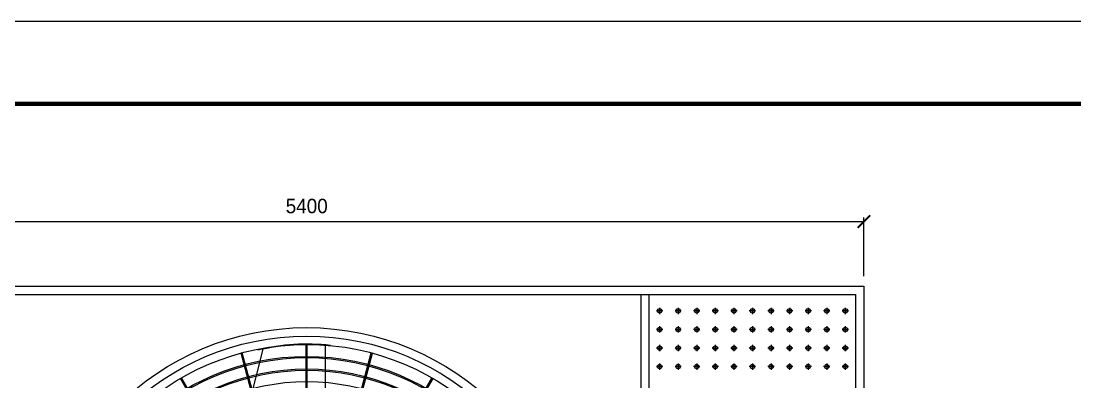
# Model space of a CAD drawing. Header units: millimetres. Extents: x 0 to 16815, y 0 to 11890.
# Drawn here: x 3301 to 8407, y 10144 to 11890 of the extents above; entities that cross this region are included whole.
import ezdxf

# ---------------------------------------------------------------- set-up
doc = ezdxf.new("R2010")
doc.units = ezdxf.units.MM
doc.linetypes.add('CENTER', pattern=[2, 1.25, -0.25, 0.25, -0.25])
doc.layers.get('DEFPOINTS').update_dxf_attribs({"color": 143})
for name, color, linetype in [('CENTER', 1, 'CENTER'), ('LINE', 7, 'Continuous'), ('냉각탑_dim', 1, 'Continuous'), ('냉각탑_form', 1, 'Continuous')]:
    doc.layers.add(name, color=color, linetype=linetype)
doc.styles.add('HY울릉도L', font='')
doc.styles.get('HY울릉도L').set_extended_font_data('HY울릉도L')
doc.dimstyles.new('성지DIM', dxfattribs={"dimtxt": 3.5, "dimasz": 3, "dimexe": 1, "dimexo": 2.5, "dimgap": 2, "dimtad": 1, "dimdec": 0, "dimzin": 3, "dimdsep": 46, "dimtxsty": 'HY울릉도L', "dimblk": 'ARCHTICK', "dimcen": -2, "dimclrd": 256, "dimclre": 256, "dimclrt": 7, "dimadec": 0, "dimazin": 0, "dimtfac": 1, "dimtdec": 0, "dimtofl": 0, "dimtmove": 0, "dimatfit": 3, "dimfxl": 0, "dimtolj": 1, "dimtzin": 0, "dimlwe": -1, "dimarcsym": 0})

# ---------------------------------------------------------------- blocks, each defined once
blk = doc.blocks.new('냉각탑form')
at = {"layer": 'DEFPOINTS'}
blk.add_lwpolyline([(0, 297.07), (420.1, 297.07), (420.1, 0), (0, 0)], close=True, dxfattribs=at)
at = {"layer": '냉각탑_form', "const_width": 0.5}
blk.add_lwpolyline([(10, 287.07), (10, 10), (410.1, 10), (410.1, 287.07)], close=True, dxfattribs=at)
blk = doc.blocks.new('_ArchTick')
at = {"color": 0, "linetype": 'ByBlock', "const_width": 0.15}
blk.add_lwpolyline([(-0.5, -0.5), (0.5, 0.5)], dxfattribs=at)
blk = doc.blocks.new('*D25')
at = {"layer": 'DEFPOINTS', "color": 0, "transparency": 16777216}
for p in [(7384.8, 10919.7), (1984.8, 10606.3), (7384.8, 10606.3)]:
    blk.add_point(p, dxfattribs=at)
at = {"layer": '냉각탑_dim', "transparency": 16777216}
for p, q in [((1984.8, 10656.3), (1984.8, 10939.7)), ((7384.8, 10656.3), (7384.8, 10939.7))]:
    blk.add_line(p, q, dxfattribs=at)
at = {"layer": '냉각탑_dim', "lineweight": -2, "transparency": 16777216}
blk.add_line((1984.8, 10919.7), (7384.8, 10919.7), dxfattribs=at)
at = {"layer": '냉각탑_dim', "lineweight": -2, "transparency": 16777216, "xscale": 60, "yscale": 60, "zscale": 60, "rotation": 180}
blk.add_blockref('_ArchTick', (1984.8, 10919.7), dxfattribs=at)
at = {"layer": '냉각탑_dim', "lineweight": -2, "transparency": 16777216, "xscale": 60, "yscale": 60, "zscale": 60}
blk.add_blockref('_ArchTick', (7384.8, 10919.7), dxfattribs=at)
at = {"layer": '냉각탑_dim', "color": 7, "transparency": 16777216, "insert": (4684.8, 10994.7), "char_height": 70, "attachment_point": 5, "style": 'HY울릉도L'}
blk.add_mtext('\\A1;5400', dxfattribs=at)

msp = doc.modelspace()

# ---------------------------------------------------------------- linework, layer by layer
at = {"color": 3}
for p, q in [((6304.8, 7646.3), (6304.8, 10566.3)), ((6344.8, 7646.3), (6344.8, 10566.3)), ((4681.7, 9170.2), (4681.7, 10325)), ((4687.8, 9170.2), (4687.8, 10325)), ((4665.3, 9167.2), (4366.4, 10282.7)), ((4671.2, 9168.8), (4372.3, 10284.3)), ((4698.4, 9168.8), (4997.3, 10284.3)), ((4704.3, 9167.2), (5003.2, 10282.7)), ((4655.5, 9163.2), (4078.1, 10163.3)), ((4714.1, 9163.2), (5291.5, 10163.3)), ((4650.2, 9160.1), (4072.8, 10160.2)), ((4719.4, 9160.1), (5296.8, 10160.2))]:
    msp.add_line(p, q, dxfattribs=at)
for points in [[(1984.8, 7606.3), (1984.8, 10606.3), (7384.8, 10606.3), (7384.8, 7606.3)], [(2024.8, 7646.3), (2024.8, 10566.3), (7344.8, 10566.3), (7344.8, 7646.3)]]:
    msp.add_lwpolyline(points, close=True, dxfattribs=at)
for centre in [(6394.8, 10487.5), (6484.8, 10487.5), (6574.8, 10487.5), (6664.8, 10487.5), (6754.8, 10487.5), (6844.8, 10487.5), (6934.8, 10487.5), (7024.8, 10487.5), (7114.8, 10487.5), (7204.8, 10487.5), (7294.8, 10487.5), (6394.8, 10397.5), (6484.8, 10397.5), (6574.8, 10397.5), (6664.8, 10397.5), (6754.8, 10397.5), (6844.8, 10397.5), (6934.8, 10397.5), (7024.8, 10397.5), (7114.8, 10397.5), (7204.8, 10397.5), (7294.8, 10397.5), (6394.8, 10307.5), (6484.8, 10307.5), (6574.8, 10307.5), (6664.8, 10307.5), (6754.8, 10307.5), (6844.8, 10307.5), (6934.8, 10307.5), (7024.8, 10307.5), (7114.8, 10307.5), (7204.8, 10307.5), (7294.8, 10307.5), (6394.8, 10217.5), (6484.8, 10217.5), (6574.8, 10217.5), (6664.8, 10217.5), (6754.8, 10217.5), (6844.8, 10217.5), (6934.8, 10217.5), (7024.8, 10217.5), (7114.8, 10217.5), (7204.8, 10217.5), (7294.8, 10217.5)]:
    msp.add_circle(centre, 10.6)
for radius in [1300, 1300, 1258.8, 1218.8]:
    msp.add_circle((4684.8, 9106.3), radius, dxfattribs=at)
at = {"color": 3, "ltscale": 5}
for radius in [1160.9, 1154.8, 1099.9, 1093.8, 1039]:
    msp.add_circle((4684.8, 9106.3), radius, dxfattribs=at)
at = {"layer": 'CENTER', "linetype": 'CENTER', "ltscale": 50}
for p, q in [((6410.1, 10487.5), (6379.5, 10487.5)), ((6383, 10487.5), (6406.6, 10487.5)), ((6406.6, 10487.5), (6383, 10487.5)), ((6383, 10487.5), (6406.6, 10487.5)), ((6394.8, 10502.8), (6394.8, 10472.2)), ((6394.8, 10499.3), (6394.8, 10475.8)), ((6500.1, 10487.5), (6469.5, 10487.5)), ((6473, 10487.5), (6496.6, 10487.5)), ((6496.6, 10487.5), (6473, 10487.5)), ((6473, 10487.5), (6496.6, 10487.5)), ((6484.8, 10502.8), (6484.8, 10472.2)), ((6484.8, 10499.3), (6484.8, 10475.8)), ((6590.1, 10487.5), (6559.5, 10487.5)), ((6563, 10487.5), (6586.6, 10487.5)), ((6586.6, 10487.5), (6563, 10487.5)), ((6563, 10487.5), (6586.6, 10487.5)), ((6574.8, 10502.8), (6574.8, 10472.2)), ((6574.8, 10499.3), (6574.8, 10475.8)), ((6680.1, 10487.5), (6649.5, 10487.5)), ((6653, 10487.5), (6676.6, 10487.5)), ((6676.6, 10487.5), (6653, 10487.5)), ((6653, 10487.5), (6676.6, 10487.5)), ((6664.8, 10502.8), (6664.8, 10472.2)), ((6664.8, 10499.3), (6664.8, 10475.8)), ((6770.1, 10487.5), (6739.5, 10487.5)), ((6743, 10487.5), (6766.6, 10487.5)), ((6766.6, 10487.5), (6743, 10487.5)), ((6743, 10487.5), (6766.6, 10487.5)), ((6754.8, 10502.8), (6754.8, 10472.2)), ((6754.8, 10499.3), (6754.8, 10475.8)), ((6860.1, 10487.5), (6829.5, 10487.5)), ((6833, 10487.5), (6856.6, 10487.5)), ((6856.6, 10487.5), (6833, 10487.5)), ((6833, 10487.5), (6856.6, 10487.5)), ((6844.8, 10502.8), (6844.8, 10472.2)), ((6844.8, 10499.3), (6844.8, 10475.8)), ((6950.1, 10487.5), (6919.5, 10487.5)), ((6923, 10487.5), (6946.6, 10487.5)), ((6946.6, 10487.5), (6923, 10487.5)), ((6923, 10487.5), (6946.6, 10487.5)), ((6934.8, 10502.8), (6934.8, 10472.2)), ((6934.8, 10499.3), (6934.8, 10475.8)), ((7040.1, 10487.5), (7009.5, 10487.5)), ((7013, 10487.5), (7036.6, 10487.5)), ((7036.6, 10487.5), (7013, 10487.5)), ((7013, 10487.5), (7036.6, 10487.5)), ((7024.8, 10502.8), (7024.8, 10472.2)), ((7024.8, 10499.3), (7024.8, 10475.8)), ((7130.1, 10487.5), (7099.5, 10487.5)), ((7103, 10487.5), (7126.6, 10487.5)), ((7126.6, 10487.5), (7103, 10487.5)), ((7103, 10487.5), (7126.6, 10487.5)), ((7114.8, 10502.8), (7114.8, 10472.2)), ((7114.8, 10499.3), (7114.8, 10475.8)), ((7220.1, 10487.5), (7189.5, 10487.5)), ((7193, 10487.5), (7216.6, 10487.5)), ((7216.6, 10487.5), (7193, 10487.5)), ((7193, 10487.5), (7216.6, 10487.5)), ((7204.8, 10502.8), (7204.8, 10472.2)), ((7204.8, 10499.3), (7204.8, 10475.8)), ((7310.1, 10487.5), (7279.5, 10487.5)), ((7283, 10487.5), (7306.6, 10487.5)), ((7306.6, 10487.5), (7283, 10487.5)), ((7283, 10487.5), (7306.6, 10487.5)), ((7294.8, 10502.8), (7294.8, 10472.2)), ((7294.8, 10499.3), (7294.8, 10475.8)), ((6410.1, 10397.5), (6379.5, 10397.5)), ((6383, 10397.5), (6406.6, 10397.5)), ((6406.6, 10397.5), (6383, 10397.5)), ((6383, 10397.5), (6406.6, 10397.5)), ((6394.8, 10412.8), (6394.8, 10382.2)), ((6394.8, 10409.3), (6394.8, 10385.8)), ((6500.1, 10397.5), (6469.5, 10397.5)), ((6473, 10397.5), (6496.6, 10397.5)), ((6496.6, 10397.5), (6473, 10397.5)), ((6473, 10397.5), (6496.6, 10397.5)), ((6484.8, 10412.8), (6484.8, 10382.2)), ((6484.8, 10409.3), (6484.8, 10385.8)), ((6590.1, 10397.5), (6559.5, 10397.5)), ((6563, 10397.5), (6586.6, 10397.5)), ((6586.6, 10397.5), (6563, 10397.5)), ((6563, 10397.5), (6586.6, 10397.5)), ((6574.8, 10412.8), (6574.8, 10382.2)), ((6574.8, 10409.3), (6574.8, 10385.8)), ((6680.1, 10397.5), (6649.5, 10397.5)), ((6653, 10397.5), (6676.6, 10397.5)), ((6676.6, 10397.5), (6653, 10397.5)), ((6653, 10397.5), (6676.6, 10397.5)), ((6664.8, 10412.8), (6664.8, 10382.2)), ((6664.8, 10409.3), (6664.8, 10385.8)), ((6770.1, 10397.5), (6739.5, 10397.5)), ((6743, 10397.5), (6766.6, 10397.5)), ((6766.6, 10397.5), (6743, 10397.5)), ((6743, 10397.5), (6766.6, 10397.5)), ((6754.8, 10412.8), (6754.8, 10382.2)), ((6754.8, 10409.3), (6754.8, 10385.8)), ((6860.1, 10397.5), (6829.5, 10397.5)), ((6833, 10397.5), (6856.6, 10397.5)), ((6856.6, 10397.5), (6833, 10397.5)), ((6833, 10397.5), (6856.6, 10397.5)), ((6844.8, 10412.8), (6844.8, 10382.2)), ((6844.8, 10409.3), (6844.8, 10385.8)), ((6950.1, 10397.5), (6919.5, 10397.5)), ((6923, 10397.5), (6946.6, 10397.5)), ((6946.6, 10397.5), (6923, 10397.5)), ((6923, 10397.5), (6946.6, 10397.5)), ((6934.8, 10412.8), (6934.8, 10382.2)), ((6934.8, 10409.3), (6934.8, 10385.8)), ((7040.1, 10397.5), (7009.5, 10397.5)), ((7013, 10397.5), (7036.6, 10397.5)), ((7036.6, 10397.5), (7013, 10397.5)), ((7013, 10397.5), (7036.6, 10397.5)), ((7024.8, 10412.8), (7024.8, 10382.2)), ((7024.8, 10409.3), (7024.8, 10385.8)), ((7130.1, 10397.5), (7099.5, 10397.5)), ((7103, 10397.5), (7126.6, 10397.5)), ((7126.6, 10397.5), (7103, 10397.5)), ((7103, 10397.5), (7126.6, 10397.5)), ((7114.8, 10412.8), (7114.8, 10382.2)), ((7114.8, 10409.3), (7114.8, 10385.8)), ((7220.1, 10397.5), (7189.5, 10397.5)), ((7193, 10397.5), (7216.6, 10397.5)), ((7216.6, 10397.5), (7193, 10397.5)), ((7193, 10397.5), (7216.6, 10397.5)), ((7204.8, 10412.8), (7204.8, 10382.2)), ((7204.8, 10409.3), (7204.8, 10385.8)), ((7310.1, 10397.5), (7279.5, 10397.5)), ((7283, 10397.5), (7306.6, 10397.5)), ((7306.6, 10397.5), (7283, 10397.5)), ((7283, 10397.5), (7306.6, 10397.5)), ((7294.8, 10412.8), (7294.8, 10382.2)), ((7294.8, 10409.3), (7294.8, 10385.8)), ((6394.8, 10322.8), (6394.8, 10292.2)), ((6394.8, 10319.3), (6394.8, 10295.8)), ((6484.8, 10322.8), (6484.8, 10292.2)), ((6484.8, 10319.3), (6484.8, 10295.8)), ((6574.8, 10322.8), (6574.8, 10292.2)), ((6574.8, 10319.3), (6574.8, 10295.8)), ((6664.8, 10322.8), (6664.8, 10292.2)), ((6664.8, 10319.3), (6664.8, 10295.8)), ((6754.8, 10322.8), (6754.8, 10292.2)), ((6754.8, 10319.3), (6754.8, 10295.8)), ((6844.8, 10322.8), (6844.8, 10292.2)), ((6844.8, 10319.3), (6844.8, 10295.8)), ((6934.8, 10322.8), (6934.8, 10292.2)), ((6934.8, 10319.3), (6934.8, 10295.8)), ((7024.8, 10322.8), (7024.8, 10292.2)), ((7024.8, 10319.3), (7024.8, 10295.8)), ((7114.8, 10322.8), (7114.8, 10292.2)), ((7114.8, 10319.3), (7114.8, 10295.8)), ((7204.8, 10322.8), (7204.8, 10292.2)), ((7204.8, 10319.3), (7204.8, 10295.8)), ((7294.8, 10322.8), (7294.8, 10292.2)), ((7294.8, 10319.3), (7294.8, 10295.8)), ((6410.1, 10307.5), (6379.5, 10307.5)), ((6383, 10307.5), (6406.6, 10307.5)), ((6406.6, 10307.5), (6383, 10307.5)), ((6383, 10307.5), (6406.6, 10307.5)), ((6500.1, 10307.5), (6469.5, 10307.5)), ((6473, 10307.5), (6496.6, 10307.5)), ((6496.6, 10307.5), (6473, 10307.5)), ((6473, 10307.5), (6496.6, 10307.5)), ((6590.1, 10307.5), (6559.5, 10307.5)), ((6563, 10307.5), (6586.6, 10307.5)), ((6586.6, 10307.5), (6563, 10307.5)), ((6563, 10307.5), (6586.6, 10307.5)), ((6680.1, 10307.5), (6649.5, 10307.5)), ((6653, 10307.5), (6676.6, 10307.5)), ((6676.6, 10307.5), (6653, 10307.5)), ((6653, 10307.5), (6676.6, 10307.5)), ((6770.1, 10307.5), (6739.5, 10307.5)), ((6743, 10307.5), (6766.6, 10307.5)), ((6766.6, 10307.5), (6743, 10307.5)), ((6743, 10307.5), (6766.6, 10307.5)), ((6860.1, 10307.5), (6829.5, 10307.5)), ((6833, 10307.5), (6856.6, 10307.5)), ((6856.6, 10307.5), (6833, 10307.5)), ((6833, 10307.5), (6856.6, 10307.5)), ((6950.1, 10307.5), (6919.5, 10307.5)), ((6923, 10307.5), (6946.6, 10307.5)), ((6946.6, 10307.5), (6923, 10307.5)), ((6923, 10307.5), (6946.6, 10307.5)), ((7040.1, 10307.5), (7009.5, 10307.5)), ((7013, 10307.5), (7036.6, 10307.5)), ((7036.6, 10307.5), (7013, 10307.5)), ((7013, 10307.5), (7036.6, 10307.5)), ((7130.1, 10307.5), (7099.5, 10307.5)), ((7103, 10307.5), (7126.6, 10307.5)), ((7126.6, 10307.5), (7103, 10307.5)), ((7103, 10307.5), (7126.6, 10307.5)), ((7220.1, 10307.5), (7189.5, 10307.5)), ((7193, 10307.5), (7216.6, 10307.5)), ((7216.6, 10307.5), (7193, 10307.5)), ((7193, 10307.5), (7216.6, 10307.5)), ((7310.1, 10307.5), (7279.5, 10307.5)), ((7283, 10307.5), (7306.6, 10307.5)), ((7306.6, 10307.5), (7283, 10307.5)), ((7283, 10307.5), (7306.6, 10307.5)), ((6410.1, 10217.5), (6379.5, 10217.5)), ((6383, 10217.5), (6406.6, 10217.5)), ((6406.6, 10217.5), (6383, 10217.5)), ((6383, 10217.5), (6406.6, 10217.5)), ((6394.8, 10232.8), (6394.8, 10202.2)), ((6394.8, 10229.3), (6394.8, 10205.8)), ((6500.1, 10217.5), (6469.5, 10217.5)), ((6473, 10217.5), (6496.6, 10217.5)), ((6496.6, 10217.5), (6473, 10217.5)), ((6473, 10217.5), (6496.6, 10217.5)), ((6484.8, 10232.8), (6484.8, 10202.2)), ((6484.8, 10229.3), (6484.8, 10205.8)), ((6590.1, 10217.5), (6559.5, 10217.5)), ((6563, 10217.5), (6586.6, 10217.5)), ((6586.6, 10217.5), (6563, 10217.5)), ((6563, 10217.5), (6586.6, 10217.5)), ((6574.8, 10232.8), (6574.8, 10202.2)), ((6574.8, 10229.3), (6574.8, 10205.8)), ((6680.1, 10217.5), (6649.5, 10217.5)), ((6653, 10217.5), (6676.6, 10217.5)), ((6676.6, 10217.5), (6653, 10217.5)), ((6653, 10217.5), (6676.6, 10217.5)), ((6664.8, 10232.8), (6664.8, 10202.2)), ((6664.8, 10229.3), (6664.8, 10205.8)), ((6770.1, 10217.5), (6739.5, 10217.5)), ((6743, 10217.5), (6766.6, 10217.5)), ((6766.6, 10217.5), (6743, 10217.5)), ((6743, 10217.5), (6766.6, 10217.5)), ((6754.8, 10232.8), (6754.8, 10202.2)), ((6754.8, 10229.3), (6754.8, 10205.8)), ((6860.1, 10217.5), (6829.5, 10217.5)), ((6833, 10217.5), (6856.6, 10217.5)), ((6856.6, 10217.5), (6833, 10217.5)), ((6833, 10217.5), (6856.6, 10217.5)), ((6844.8, 10232.8), (6844.8, 10202.2)), ((6844.8, 10229.3), (6844.8, 10205.8)), ((6950.1, 10217.5), (6919.5, 10217.5)), ((6923, 10217.5), (6946.6, 10217.5)), ((6946.6, 10217.5), (6923, 10217.5)), ((6923, 10217.5), (6946.6, 10217.5)), ((6934.8, 10232.8), (6934.8, 10202.2)), ((6934.8, 10229.3), (6934.8, 10205.8)), ((7040.1, 10217.5), (7009.5, 10217.5)), ((7013, 10217.5), (7036.6, 10217.5)), ((7036.6, 10217.5), (7013, 10217.5)), ((7013, 10217.5), (7036.6, 10217.5)), ((7024.8, 10232.8), (7024.8, 10202.2)), ((7024.8, 10229.3), (7024.8, 10205.8)), ((7130.1, 10217.5), (7099.5, 10217.5)), ((7103, 10217.5), (7126.6, 10217.5)), ((7126.6, 10217.5), (7103, 10217.5)), ((7103, 10217.5), (7126.6, 10217.5)), ((7114.8, 10232.8), (7114.8, 10202.2)), ((7114.8, 10229.3), (7114.8, 10205.8)), ((7220.1, 10217.5), (7189.5, 10217.5)), ((7193, 10217.5), (7216.6, 10217.5)), ((7216.6, 10217.5), (7193, 10217.5)), ((7193, 10217.5), (7216.6, 10217.5)), ((7204.8, 10232.8), (7204.8, 10202.2)), ((7204.8, 10229.3), (7204.8, 10205.8)), ((7310.1, 10217.5), (7279.5, 10217.5)), ((7283, 10217.5), (7306.6, 10217.5)), ((7306.6, 10217.5), (7283, 10217.5)), ((7283, 10217.5), (7306.6, 10217.5)), ((7294.8, 10232.8), (7294.8, 10202.2)), ((7294.8, 10229.3), (7294.8, 10205.8))]:
    msp.add_line(p, q, dxfattribs=at)
at = {"layer": 'LINE', "color": 3}
for p, q in [((4774.3, 10320.6), (4774.3, 9397.8)), ((4385.4, 9950.8), (4473.1, 10302.2))]:
    msp.add_line(p, q, dxfattribs=at)
for radius, start, end in [(1015.6, 83.5007, 103.4595), (1013.6, 83.4876, 103.487)]:
    msp.add_arc((4684.8, 9310.9), radius, start, end, dxfattribs=at)

# ---------------------------------------------------------------- block references
at = {"layer": '냉각탑_form', "xscale": 40.02539682539683, "yscale": 40.02539682539683, "zscale": 40.02539682539683}
msp.add_blockref('냉각탑form', (0, 0), dxfattribs=at)

# ---------------------------------------------------------------- dimensions: what is measured, and where the dimension line sits
at = {"layer": '냉각탑_dim'}
dim = msp.add_linear_dim(base=(7384.8, 10919.7), p1=(1984.8, 10606.3), p2=(7384.8, 10606.3), dimstyle='성지DIM', override={"dimscale": 20, "dimtmove": 2}, dxfattribs=at)
dim.commit()
dim.dimension.update_dxf_attribs({"geometry": '*D25', "text_midpoint": (4684.8, 10994.7)})

doc.saveas('drawing.dxf')
